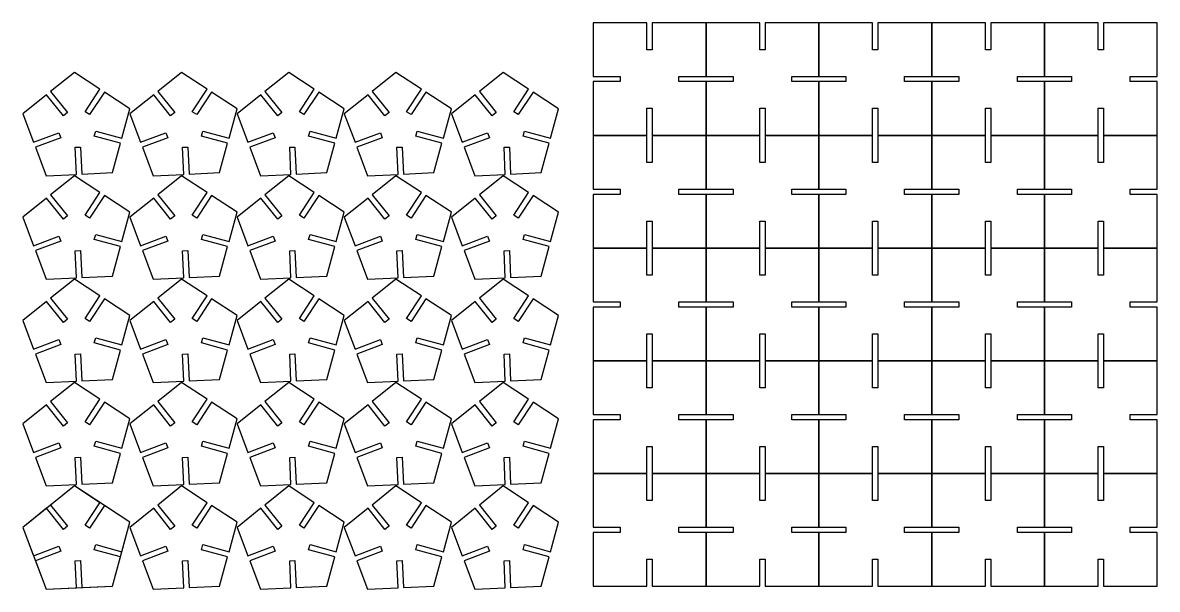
# Model space of a CAD drawing. Header units: millimetres. Extents: x -543 to 492, y -8 to 251.
# Drawn here: x -10 to 492, y 0 to 251 of the extents above; entities that cross this region are included whole.
import ezdxf

# ---------------------------------------------------------------- set-up
doc = ezdxf.new("R2010")
doc.units = ezdxf.units.MM
doc.header["$MEASUREMENT"] = 0
doc.layers.add('HEXAGON', color=120, linetype='Continuous')
doc.layers.add('SQR', color=220, linetype='Continuous')

msp = doc.modelspace()

# ---------------------------------------------------------------- linework, layer by layer
at = {"layer": 'HEXAGON'}
for points in [[(12.55, 229.33), (2, 220.88), (9.5, 211.51), (7.67, 210.04), (0.17, 219.41), (-10.39, 210.96), (-5.61, 198.31), (5.62, 202.55), (6.45, 200.35), (-4.78, 196.11), (0, 183.47), (13.5, 184.1), (12.94, 196.09), (15.29, 196.2), (15.85, 184.21), (29.36, 184.85), (32.93, 197.89), (21.35, 201.05), (21.97, 203.32), (33.55, 200.15), (37.11, 213.19), (25.82, 220.62), (19.23, 210.59), (17.26, 211.88), (23.85, 221.91)], [(60.05, 229.33), (49.5, 220.88), (57, 211.51), (55.17, 210.04), (47.67, 219.41), (37.11, 210.96), (41.89, 198.31), (53.12, 202.55), (53.95, 200.35), (42.72, 196.11), (47.5, 183.47), (61, 184.1), (60.44, 196.09), (62.79, 196.2), (63.35, 184.21), (76.86, 184.85), (80.43, 197.89), (68.85, 201.05), (69.47, 203.32), (81.05, 200.15), (84.61, 213.19), (73.32, 220.62), (66.73, 210.59), (64.76, 211.88), (71.35, 221.91)], [(107.55, 229.33), (97, 220.88), (104.5, 211.51), (102.67, 210.04), (95.17, 219.41), (84.61, 210.96), (89.39, 198.31), (100.62, 202.55), (101.45, 200.35), (90.22, 196.11), (95, 183.47), (108.51, 184.1), (107.94, 196.09), (110.29, 196.2), (110.85, 184.21), (124.36, 184.85), (127.93, 197.89), (116.35, 201.05), (116.97, 203.32), (128.55, 200.15), (132.11, 213.19), (120.82, 220.62), (114.23, 210.59), (112.26, 211.88), (118.85, 221.91)], [(155.05, 229.33), (144.5, 220.88), (152, 211.51), (150.17, 210.04), (142.67, 219.41), (132.11, 210.96), (136.89, 198.31), (148.12, 202.55), (148.95, 200.35), (137.72, 196.11), (142.5, 183.47), (156.01, 184.1), (155.44, 196.09), (157.79, 196.2), (158.35, 184.21), (171.86, 184.85), (175.43, 197.89), (163.85, 201.05), (164.47, 203.32), (176.05, 200.15), (179.62, 213.19), (168.32, 220.62), (161.73, 210.59), (159.76, 211.88), (166.35, 221.91)], [(202.55, 229.33), (192, 220.88), (199.5, 211.51), (197.67, 210.04), (190.17, 219.41), (179.62, 210.96), (184.39, 198.31), (195.62, 202.55), (196.45, 200.35), (185.22, 196.11), (190, 183.47), (203.51, 184.1), (202.94, 196.09), (205.29, 196.2), (205.85, 184.21), (219.36, 184.85), (222.93, 197.89), (211.35, 201.05), (211.97, 203.32), (223.55, 200.15), (227.12, 213.19), (215.82, 220.62), (209.23, 210.59), (207.26, 211.88), (213.85, 221.91)], [(12.55, 183.47), (2, 175.01), (9.5, 165.65), (7.67, 164.18), (0.17, 173.54), (-10.39, 165.09), (-5.61, 152.44), (5.62, 156.69), (6.45, 154.49), (-4.78, 150.25), (0, 137.6), (13.5, 138.23), (12.94, 150.22), (15.29, 150.33), (15.85, 138.35), (29.36, 138.98), (32.93, 152.02), (21.35, 155.19), (21.97, 157.46), (33.55, 154.29), (37.11, 167.33), (25.82, 174.75), (19.23, 164.72), (17.26, 166.01), (23.85, 176.04)], [(60.05, 183.47), (49.5, 175.01), (57, 165.65), (55.17, 164.18), (47.67, 173.54), (37.11, 165.09), (41.89, 152.44), (53.12, 156.69), (53.95, 154.49), (42.72, 150.25), (47.5, 137.6), (61, 138.23), (60.44, 150.22), (62.79, 150.33), (63.35, 138.35), (76.86, 138.98), (80.43, 152.02), (68.85, 155.19), (69.47, 157.46), (81.05, 154.29), (84.61, 167.33), (73.32, 174.75), (66.73, 164.72), (64.76, 166.01), (71.35, 176.04)], [(107.55, 183.47), (97, 175.01), (104.5, 165.65), (102.67, 164.18), (95.17, 173.54), (84.61, 165.09), (89.39, 152.44), (100.62, 156.69), (101.45, 154.49), (90.22, 150.25), (95, 137.6), (108.51, 138.23), (107.94, 150.22), (110.29, 150.33), (110.85, 138.35), (124.36, 138.98), (127.93, 152.02), (116.35, 155.19), (116.97, 157.46), (128.55, 154.29), (132.11, 167.33), (120.82, 174.75), (114.23, 164.72), (112.26, 166.01), (118.85, 176.04)], [(155.05, 183.47), (144.5, 175.01), (152, 165.65), (150.17, 164.18), (142.67, 173.54), (132.11, 165.09), (136.89, 152.44), (148.12, 156.69), (148.95, 154.49), (137.72, 150.25), (142.5, 137.6), (156.01, 138.23), (155.44, 150.22), (157.79, 150.33), (158.35, 138.35), (171.86, 138.98), (175.43, 152.02), (163.85, 155.19), (164.47, 157.46), (176.05, 154.29), (179.62, 167.33), (168.32, 174.75), (161.73, 164.72), (159.76, 166.01), (166.35, 176.04)], [(202.55, 183.47), (192, 175.01), (199.5, 165.65), (197.67, 164.18), (190.17, 173.54), (179.62, 165.09), (184.39, 152.44), (195.62, 156.69), (196.45, 154.49), (185.22, 150.25), (190, 137.6), (203.51, 138.23), (202.94, 150.22), (205.29, 150.33), (205.85, 138.35), (219.36, 138.98), (222.93, 152.02), (211.35, 155.19), (211.97, 157.46), (223.55, 154.29), (227.12, 167.33), (215.82, 174.75), (209.23, 164.72), (207.26, 166.01), (213.85, 176.04)], [(12.55, 137.6), (2, 129.15), (9.5, 119.78), (7.67, 118.31), (0.17, 127.68), (-10.39, 119.23), (-5.61, 106.58), (5.62, 110.82), (6.45, 108.62), (-4.78, 104.38), (0, 91.73), (13.5, 92.37), (12.94, 104.35), (15.29, 104.47), (15.85, 92.48), (29.36, 93.11), (32.93, 106.15), (21.35, 109.32), (21.97, 111.59), (33.55, 108.42), (37.11, 121.46), (25.82, 128.88), (19.23, 118.86), (17.26, 120.15), (23.85, 130.18)], [(60.05, 137.6), (49.5, 129.15), (57, 119.78), (55.17, 118.31), (47.67, 127.68), (37.11, 119.23), (41.89, 106.58), (53.12, 110.82), (53.95, 108.62), (42.72, 104.38), (47.5, 91.73), (61, 92.37), (60.44, 104.35), (62.79, 104.47), (63.35, 92.48), (76.86, 93.11), (80.43, 106.15), (68.85, 109.32), (69.47, 111.59), (81.05, 108.42), (84.61, 121.46), (73.32, 128.88), (66.73, 118.86), (64.76, 120.15), (71.35, 130.18)], [(107.55, 137.6), (97, 129.15), (104.5, 119.78), (102.67, 118.31), (95.17, 127.68), (84.61, 119.23), (89.39, 106.58), (100.62, 110.82), (101.45, 108.62), (90.22, 104.38), (95, 91.73), (108.51, 92.37), (107.94, 104.35), (110.29, 104.47), (110.85, 92.48), (124.36, 93.11), (127.93, 106.15), (116.35, 109.32), (116.97, 111.59), (128.55, 108.42), (132.11, 121.46), (120.82, 128.88), (114.23, 118.86), (112.26, 120.15), (118.85, 130.18)], [(155.05, 137.6), (144.5, 129.15), (152, 119.78), (150.17, 118.31), (142.67, 127.68), (132.11, 119.23), (136.89, 106.58), (148.12, 110.82), (148.95, 108.62), (137.72, 104.38), (142.5, 91.73), (156.01, 92.37), (155.44, 104.35), (157.79, 104.47), (158.35, 92.48), (171.86, 93.11), (175.43, 106.15), (163.85, 109.32), (164.47, 111.59), (176.05, 108.42), (179.62, 121.46), (168.32, 128.88), (161.73, 118.86), (159.76, 120.15), (166.35, 130.18)], [(202.55, 137.6), (192, 129.15), (199.5, 119.78), (197.67, 118.31), (190.17, 127.68), (179.62, 119.23), (184.39, 106.58), (195.62, 110.82), (196.45, 108.62), (185.22, 104.38), (190, 91.73), (203.51, 92.37), (202.94, 104.35), (205.29, 104.47), (205.85, 92.48), (219.36, 93.11), (222.93, 106.15), (211.35, 109.32), (211.97, 111.59), (223.55, 108.42), (227.12, 121.46), (215.82, 128.88), (209.23, 118.86), (207.26, 120.15), (213.85, 130.18)], [(12.55, 91.73), (2, 83.28), (9.5, 73.91), (7.67, 72.45), (0.17, 81.81), (-10.39, 73.36), (-5.61, 60.71), (5.62, 64.95), (6.45, 62.75), (-4.78, 58.51), (0, 45.87), (13.5, 46.5), (12.94, 58.49), (15.29, 58.6), (15.85, 46.61), (29.36, 47.25), (32.93, 60.29), (21.35, 63.46), (21.97, 65.72), (33.55, 62.55), (37.11, 75.6), (25.82, 83.02), (19.23, 72.99), (17.26, 74.28), (23.85, 84.31)], [(60.05, 91.73), (49.5, 83.28), (57, 73.91), (55.17, 72.45), (47.67, 81.81), (37.11, 73.36), (41.89, 60.71), (53.12, 64.95), (53.95, 62.75), (42.72, 58.51), (47.5, 45.87), (61, 46.5), (60.44, 58.49), (62.79, 58.6), (63.35, 46.61), (76.86, 47.25), (80.43, 60.29), (68.85, 63.46), (69.47, 65.72), (81.05, 62.55), (84.61, 75.6), (73.32, 83.02), (66.73, 72.99), (64.76, 74.28), (71.35, 84.31)], [(107.55, 91.73), (97, 83.28), (104.5, 73.91), (102.67, 72.45), (95.17, 81.81), (84.61, 73.36), (89.39, 60.71), (100.62, 64.95), (101.45, 62.75), (90.22, 58.51), (95, 45.87), (108.51, 46.5), (107.94, 58.49), (110.29, 58.6), (110.85, 46.61), (124.36, 47.25), (127.93, 60.29), (116.35, 63.46), (116.97, 65.72), (128.55, 62.55), (132.11, 75.6), (120.82, 83.02), (114.23, 72.99), (112.26, 74.28), (118.85, 84.31)], [(155.05, 91.73), (144.5, 83.28), (152, 73.91), (150.17, 72.45), (142.67, 81.81), (132.11, 73.36), (136.89, 60.71), (148.12, 64.95), (148.95, 62.75), (137.72, 58.51), (142.5, 45.87), (156.01, 46.5), (155.44, 58.49), (157.79, 58.6), (158.35, 46.61), (171.86, 47.25), (175.43, 60.29), (163.85, 63.46), (164.47, 65.72), (176.05, 62.55), (179.62, 75.6), (168.32, 83.02), (161.73, 72.99), (159.76, 74.28), (166.35, 84.31)], [(202.55, 91.73), (192, 83.28), (199.5, 73.91), (197.67, 72.45), (190.17, 81.81), (179.62, 73.36), (184.39, 60.71), (195.62, 64.95), (196.45, 62.75), (185.22, 58.51), (190, 45.87), (203.51, 46.5), (202.94, 58.49), (205.29, 58.6), (205.85, 46.61), (219.36, 47.25), (222.93, 60.29), (211.35, 63.46), (211.97, 65.72), (223.55, 62.55), (227.12, 75.6), (215.82, 83.02), (209.23, 72.99), (207.26, 74.28), (213.85, 84.31)], [(12.55, 45.87), (2, 37.41), (9.5, 28.05), (7.67, 26.58), (0.17, 35.95), (-10.39, 27.49), (-5.61, 14.85), (5.62, 19.09), (6.45, 16.89), (-4.78, 12.65), (0, 0), (13.5, 0.64), (12.94, 12.62), (15.29, 12.73), (15.85, 0.75), (29.36, 1.38), (32.93, 14.42), (21.35, 17.59), (21.97, 19.86), (33.55, 16.69), (37.11, 29.73), (25.82, 37.15), (19.23, 27.12), (17.26, 28.41), (23.85, 38.44)], [(12.55, 45.87), (-10.39, 27.49), (0, 0), (29.36, 1.38), (37.11, 29.73)], [(60.05, 45.87), (49.5, 37.41), (57, 28.05), (55.17, 26.58), (47.67, 35.95), (37.11, 27.49), (41.89, 14.85), (53.12, 19.09), (53.95, 16.89), (42.72, 12.65), (47.5, 0), (61, 0.64), (60.44, 12.62), (62.79, 12.73), (63.35, 0.75), (76.86, 1.38), (80.43, 14.42), (68.85, 17.59), (69.47, 19.86), (81.05, 16.69), (84.61, 29.73), (73.32, 37.15), (66.73, 27.12), (64.76, 28.41), (71.35, 38.44)], [(107.55, 45.87), (97, 37.41), (104.5, 28.05), (102.67, 26.58), (95.17, 35.95), (84.61, 27.49), (89.39, 14.85), (100.62, 19.09), (101.45, 16.89), (90.22, 12.65), (95, 0), (108.51, 0.64), (107.94, 12.62), (110.29, 12.73), (110.85, 0.75), (124.36, 1.38), (127.93, 14.42), (116.35, 17.59), (116.97, 19.86), (128.55, 16.69), (132.11, 29.73), (120.82, 37.15), (114.23, 27.12), (112.26, 28.41), (118.85, 38.44)], [(155.05, 45.87), (144.5, 37.41), (152, 28.05), (150.17, 26.58), (142.67, 35.95), (132.11, 27.49), (136.89, 14.85), (148.12, 19.09), (148.95, 16.89), (137.72, 12.65), (142.5, 0), (156.01, 0.64), (155.44, 12.62), (157.79, 12.73), (158.35, 0.75), (171.86, 1.38), (175.43, 14.42), (163.85, 17.59), (164.47, 19.86), (176.05, 16.69), (179.62, 29.73), (168.32, 37.15), (161.73, 27.12), (159.76, 28.41), (166.35, 38.44)], [(202.55, 45.87), (192, 37.41), (199.5, 28.05), (197.67, 26.58), (190.17, 35.95), (179.62, 27.49), (184.39, 14.85), (195.62, 19.09), (196.45, 16.89), (185.22, 12.65), (190, 0), (203.51, 0.64), (202.94, 12.62), (205.29, 12.73), (205.85, 0.75), (219.36, 1.38), (222.93, 14.42), (211.35, 17.59), (211.97, 19.86), (223.55, 16.69), (227.12, 29.73), (215.82, 37.15), (209.23, 27.12), (207.26, 28.41), (213.85, 38.44)]]:
    msp.add_lwpolyline(points, close=True, dxfattribs=at)
at = {"layer": 'SQR'}
for points in [[(242.46, 201.38), (266.28, 201.38), (266.28, 213.38), (268.63, 213.38), (268.63, 201.38), (292.46, 201.38), (292.46, 225.21), (280.46, 225.21), (280.46, 227.56), (292.46, 227.56), (292.46, 251.38), (268.63, 251.38), (268.63, 239.38), (266.28, 239.38), (266.28, 251.38), (242.46, 251.38), (242.46, 227.56), (254.46, 227.56), (254.46, 225.21), (242.46, 225.21)], [(292.46, 201.38), (316.28, 201.38), (316.28, 213.38), (318.63, 213.38), (318.63, 201.38), (342.46, 201.38), (342.46, 225.21), (330.46, 225.21), (330.46, 227.56), (342.46, 227.56), (342.46, 251.38), (318.63, 251.38), (318.63, 239.38), (316.28, 239.38), (316.28, 251.38), (292.46, 251.38), (292.46, 227.56), (304.46, 227.56), (304.46, 225.21), (292.46, 225.21)], [(342.46, 201.38), (366.28, 201.38), (366.28, 213.38), (368.63, 213.38), (368.63, 201.38), (392.46, 201.38), (392.46, 225.21), (380.46, 225.21), (380.46, 227.56), (392.46, 227.56), (392.46, 251.38), (368.63, 251.38), (368.63, 239.38), (366.28, 239.38), (366.28, 251.38), (342.46, 251.38), (342.46, 227.56), (354.46, 227.56), (354.46, 225.21), (342.46, 225.21)], [(392.46, 201.38), (416.28, 201.38), (416.28, 213.38), (418.63, 213.38), (418.63, 201.38), (442.46, 201.38), (442.46, 225.21), (430.46, 225.21), (430.46, 227.56), (442.46, 227.56), (442.46, 251.38), (418.63, 251.38), (418.63, 239.38), (416.28, 239.38), (416.28, 251.38), (392.46, 251.38), (392.46, 227.56), (404.46, 227.56), (404.46, 225.21), (392.46, 225.21)], [(442.46, 201.38), (466.28, 201.38), (466.28, 213.38), (468.63, 213.38), (468.63, 201.38), (492.46, 201.38), (492.46, 225.21), (480.46, 225.21), (480.46, 227.56), (492.46, 227.56), (492.46, 251.38), (468.63, 251.38), (468.63, 239.38), (466.28, 239.38), (466.28, 251.38), (442.46, 251.38), (442.46, 227.56), (454.46, 227.56), (454.46, 225.21), (442.46, 225.21)], [(242.46, 151.38), (266.28, 151.38), (266.28, 163.38), (268.63, 163.38), (268.63, 151.38), (292.46, 151.38), (292.46, 175.21), (280.46, 175.21), (280.46, 177.56), (292.46, 177.56), (292.46, 201.38), (268.63, 201.38), (268.63, 189.38), (266.28, 189.38), (266.28, 201.38), (242.46, 201.38), (242.46, 177.56), (254.46, 177.56), (254.46, 175.21), (242.46, 175.21)], [(292.46, 151.38), (316.28, 151.38), (316.28, 163.38), (318.63, 163.38), (318.63, 151.38), (342.46, 151.38), (342.46, 175.21), (330.46, 175.21), (330.46, 177.56), (342.46, 177.56), (342.46, 201.38), (318.63, 201.38), (318.63, 189.38), (316.28, 189.38), (316.28, 201.38), (292.46, 201.38), (292.46, 177.56), (304.46, 177.56), (304.46, 175.21), (292.46, 175.21)], [(342.46, 151.38), (366.28, 151.38), (366.28, 163.38), (368.63, 163.38), (368.63, 151.38), (392.46, 151.38), (392.46, 175.21), (380.46, 175.21), (380.46, 177.56), (392.46, 177.56), (392.46, 201.38), (368.63, 201.38), (368.63, 189.38), (366.28, 189.38), (366.28, 201.38), (342.46, 201.38), (342.46, 177.56), (354.46, 177.56), (354.46, 175.21), (342.46, 175.21)], [(392.46, 151.38), (416.28, 151.38), (416.28, 163.38), (418.63, 163.38), (418.63, 151.38), (442.46, 151.38), (442.46, 175.21), (430.46, 175.21), (430.46, 177.56), (442.46, 177.56), (442.46, 201.38), (418.63, 201.38), (418.63, 189.38), (416.28, 189.38), (416.28, 201.38), (392.46, 201.38), (392.46, 177.56), (404.46, 177.56), (404.46, 175.21), (392.46, 175.21)], [(442.46, 151.38), (466.28, 151.38), (466.28, 163.38), (468.63, 163.38), (468.63, 151.38), (492.46, 151.38), (492.46, 175.21), (480.46, 175.21), (480.46, 177.56), (492.46, 177.56), (492.46, 201.38), (468.63, 201.38), (468.63, 189.38), (466.28, 189.38), (466.28, 201.38), (442.46, 201.38), (442.46, 177.56), (454.46, 177.56), (454.46, 175.21), (442.46, 175.21)], [(242.46, 101.38), (266.28, 101.38), (266.28, 113.38), (268.63, 113.38), (268.63, 101.38), (292.46, 101.38), (292.46, 125.21), (280.46, 125.21), (280.46, 127.56), (292.46, 127.56), (292.46, 151.38), (268.63, 151.38), (268.63, 139.38), (266.28, 139.38), (266.28, 151.38), (242.46, 151.38), (242.46, 127.56), (254.46, 127.56), (254.46, 125.21), (242.46, 125.21)], [(292.46, 101.38), (316.28, 101.38), (316.28, 113.38), (318.63, 113.38), (318.63, 101.38), (342.46, 101.38), (342.46, 125.21), (330.46, 125.21), (330.46, 127.56), (342.46, 127.56), (342.46, 151.38), (318.63, 151.38), (318.63, 139.38), (316.28, 139.38), (316.28, 151.38), (292.46, 151.38), (292.46, 127.56), (304.46, 127.56), (304.46, 125.21), (292.46, 125.21)], [(342.46, 101.38), (366.28, 101.38), (366.28, 113.38), (368.63, 113.38), (368.63, 101.38), (392.46, 101.38), (392.46, 125.21), (380.46, 125.21), (380.46, 127.56), (392.46, 127.56), (392.46, 151.38), (368.63, 151.38), (368.63, 139.38), (366.28, 139.38), (366.28, 151.38), (342.46, 151.38), (342.46, 127.56), (354.46, 127.56), (354.46, 125.21), (342.46, 125.21)], [(392.46, 101.38), (416.28, 101.38), (416.28, 113.38), (418.63, 113.38), (418.63, 101.38), (442.46, 101.38), (442.46, 125.21), (430.46, 125.21), (430.46, 127.56), (442.46, 127.56), (442.46, 151.38), (418.63, 151.38), (418.63, 139.38), (416.28, 139.38), (416.28, 151.38), (392.46, 151.38), (392.46, 127.56), (404.46, 127.56), (404.46, 125.21), (392.46, 125.21)], [(442.46, 101.38), (466.28, 101.38), (466.28, 113.38), (468.63, 113.38), (468.63, 101.38), (492.46, 101.38), (492.46, 125.21), (480.46, 125.21), (480.46, 127.56), (492.46, 127.56), (492.46, 151.38), (468.63, 151.38), (468.63, 139.38), (466.28, 139.38), (466.28, 151.38), (442.46, 151.38), (442.46, 127.56), (454.46, 127.56), (454.46, 125.21), (442.46, 125.21)], [(242.46, 51.38), (266.28, 51.38), (266.28, 63.38), (268.63, 63.38), (268.63, 51.38), (292.46, 51.38), (292.46, 75.21), (280.46, 75.21), (280.46, 77.56), (292.46, 77.56), (292.46, 101.38), (268.63, 101.38), (268.63, 89.38), (266.28, 89.38), (266.28, 101.38), (242.46, 101.38), (242.46, 77.56), (254.46, 77.56), (254.46, 75.21), (242.46, 75.21)], [(292.46, 51.38), (316.28, 51.38), (316.28, 63.38), (318.63, 63.38), (318.63, 51.38), (342.46, 51.38), (342.46, 75.21), (330.46, 75.21), (330.46, 77.56), (342.46, 77.56), (342.46, 101.38), (318.63, 101.38), (318.63, 89.38), (316.28, 89.38), (316.28, 101.38), (292.46, 101.38), (292.46, 77.56), (304.46, 77.56), (304.46, 75.21), (292.46, 75.21)], [(342.46, 51.38), (366.28, 51.38), (366.28, 63.38), (368.63, 63.38), (368.63, 51.38), (392.46, 51.38), (392.46, 75.21), (380.46, 75.21), (380.46, 77.56), (392.46, 77.56), (392.46, 101.38), (368.63, 101.38), (368.63, 89.38), (366.28, 89.38), (366.28, 101.38), (342.46, 101.38), (342.46, 77.56), (354.46, 77.56), (354.46, 75.21), (342.46, 75.21)], [(392.46, 51.38), (416.28, 51.38), (416.28, 63.38), (418.63, 63.38), (418.63, 51.38), (442.46, 51.38), (442.46, 75.21), (430.46, 75.21), (430.46, 77.56), (442.46, 77.56), (442.46, 101.38), (418.63, 101.38), (418.63, 89.38), (416.28, 89.38), (416.28, 101.38), (392.46, 101.38), (392.46, 77.56), (404.46, 77.56), (404.46, 75.21), (392.46, 75.21)], [(442.46, 51.38), (466.28, 51.38), (466.28, 63.38), (468.63, 63.38), (468.63, 51.38), (492.46, 51.38), (492.46, 75.21), (480.46, 75.21), (480.46, 77.56), (492.46, 77.56), (492.46, 101.38), (468.63, 101.38), (468.63, 89.38), (466.28, 89.38), (466.28, 101.38), (442.46, 101.38), (442.46, 77.56), (454.46, 77.56), (454.46, 75.21), (442.46, 75.21)], [(242.46, 1.38), (266.28, 1.38), (266.28, 13.38), (268.63, 13.38), (268.63, 1.38), (292.46, 1.38), (292.46, 25.21), (280.46, 25.21), (280.46, 27.56), (292.46, 27.56), (292.46, 51.38), (268.63, 51.38), (268.63, 39.38), (266.28, 39.38), (266.28, 51.38), (242.46, 51.38), (242.46, 27.56), (254.46, 27.56), (254.46, 25.21), (242.46, 25.21)], [(292.46, 1.38), (316.28, 1.38), (316.28, 13.38), (318.63, 13.38), (318.63, 1.38), (342.46, 1.38), (342.46, 25.21), (330.46, 25.21), (330.46, 27.56), (342.46, 27.56), (342.46, 51.38), (318.63, 51.38), (318.63, 39.38), (316.28, 39.38), (316.28, 51.38), (292.46, 51.38), (292.46, 27.56), (304.46, 27.56), (304.46, 25.21), (292.46, 25.21)], [(342.46, 1.38), (366.28, 1.38), (366.28, 13.38), (368.63, 13.38), (368.63, 1.38), (392.46, 1.38), (392.46, 25.21), (380.46, 25.21), (380.46, 27.56), (392.46, 27.56), (392.46, 51.38), (368.63, 51.38), (368.63, 39.38), (366.28, 39.38), (366.28, 51.38), (342.46, 51.38), (342.46, 27.56), (354.46, 27.56), (354.46, 25.21), (342.46, 25.21)], [(392.46, 1.38), (416.28, 1.38), (416.28, 13.38), (418.63, 13.38), (418.63, 1.38), (442.46, 1.38), (442.46, 25.21), (430.46, 25.21), (430.46, 27.56), (442.46, 27.56), (442.46, 51.38), (418.63, 51.38), (418.63, 39.38), (416.28, 39.38), (416.28, 51.38), (392.46, 51.38), (392.46, 27.56), (404.46, 27.56), (404.46, 25.21), (392.46, 25.21)], [(442.46, 1.38), (466.28, 1.38), (466.28, 13.38), (468.63, 13.38), (468.63, 1.38), (492.46, 1.38), (492.46, 25.21), (480.46, 25.21), (480.46, 27.56), (492.46, 27.56), (492.46, 51.38), (468.63, 51.38), (468.63, 39.38), (466.28, 39.38), (466.28, 51.38), (442.46, 51.38), (442.46, 27.56), (454.46, 27.56), (454.46, 25.21), (442.46, 25.21)]]:
    msp.add_lwpolyline(points, close=True, dxfattribs=at)

doc.saveas('drawing.dxf')
